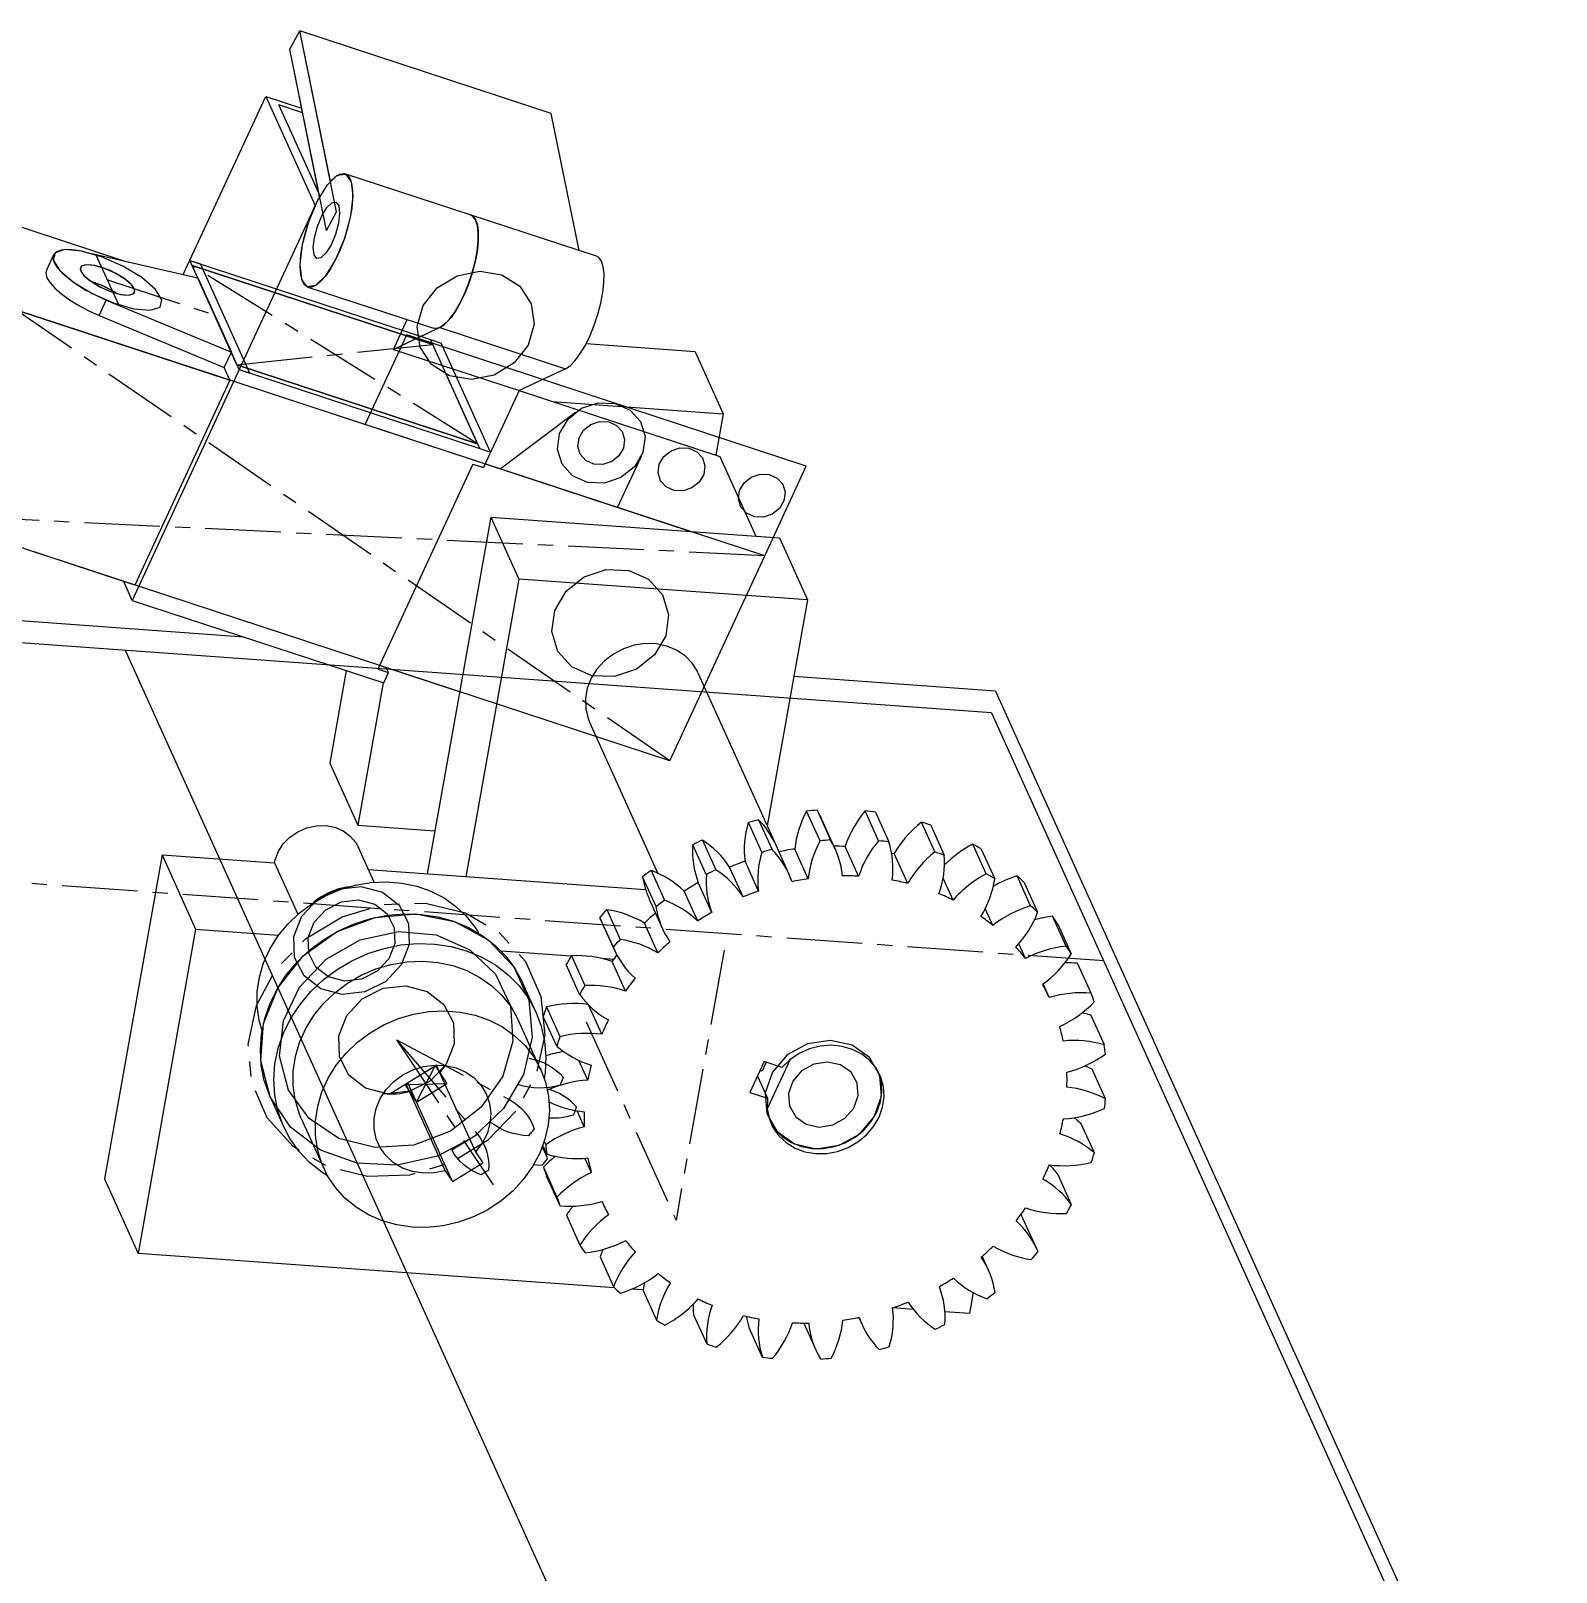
# Model space of a CAD drawing. Header units: millimetres. Extents: x -449 to 159, y -561 to 114.
# Drawn here: x -161.2 to 94.7, y -144.2 to 114.4 of the extents above; entities that cross this region are included whole.
import ezdxf

# ---------------------------------------------------------------- set-up
doc = ezdxf.new("R2010")
doc.units = ezdxf.units.MM
doc.header["$PDSIZE"] = -1
doc.linetypes.add('CENTERX2', pattern=[20.32, 12.7, -2.54, 2.54, -2.54])

msp = doc.modelspace()

# ---------------------------------------------------------------- linework, layer by layer
at = {"color": 7, "linetype": 'Continuous'}
for p, q in [((-117.78, 111.33), (-116.08, 114.42)), ((-109.91, 84.03), (-116.08, 114.42)), ((-111.62, 80.94), (-117.78, 111.33)), ((-111.62, 80.94), (-109.91, 84.03)), ((-152.24, 77.36), (-133.22, 72.98)), ((-134.16, 75.06), (-134.53, 75.9)), ((-134.53, 75.9), (-94.14, 62.63)), ((-126.25, 57.58), (-134.53, 75.9)), ((-134.53, 75.9), (-132.74, 75.31)), ((-126.63, 58.41), (-134.16, 75.06)), ((-93.77, 61.8), (-134.16, 75.06)), ((-134.16, 75.06), (-93.77, 61.8)), ((-124.46, 56.99), (-132.74, 75.31)), ((-127.57, 60.49), (-133.22, 72.98)), ((-38.07, 26.36), (-163.73, 67.62)), ((-148.58, 69.26), (-127.57, 60.49)), ((-105.1, 48.37), (-98.12, 63.42)), ((-31.09, 41.41), (-98.12, 63.42)), ((-93.77, 61.8), (-94.14, 62.63)), ((-85.86, 44.32), (-94.14, 62.63)), ((-94.14, 62.63), (-92.35, 62.04)), ((-86.24, 45.15), (-93.77, 61.8)), ((-84.07, 43.73), (-92.35, 62.04)), ((-86.24, 45.15), (-126.63, 58.41)), ((-126.63, 58.41), (-126.25, 57.58)), ((-126.63, 58.41), (-86.24, 45.15)), ((-126.25, 57.58), (-85.86, 44.32)), ((-126.25, 57.58), (-124.46, 56.99)), ((-82.44, 40.93), (-69.83, 50.42)), ((-38.07, 26.36), (-105.1, 48.37)), ((-86.24, 45.15), (-85.86, 44.32)), ((-85.86, 44.32), (-84.07, 43.73)), ((-62.75, 34.47), (-58.76, 43.07)), ((-38.07, 26.36), (-31.09, 41.41)), ((-62.75, 34.47), (-82.44, 40.93)), ((-54.01, -8.05), (-179.67, 33.21)), ((-54.01, -8.05), (-38.07, 26.36)), ((0, 0), (-290.65, 20.96)), ((-51.23, -197.66), (-145.32, 10.48)), ((0, 0), (94.1, -208.14)), ((-98.46, -62.36), (-93.37, -59.21)), ((-93.37, -59.21), (-91.39, -62.18)), ((-98.46, -62.36), (-96.48, -65.33)), ((-96.48, -65.33), (-91.39, -62.18))]:
    msp.add_line(p, q, dxfattribs=at)
at = {"color": 7, "linetype": 'Continuous', "lineweight": 25}
for p, q in [((-117.78, 111.33), (-116.08, 114.42)), ((-110.96, 89.19), (-116.08, 114.42)), ((-73.89, 100.57), (-116.08, 114.42)), ((-112.76, 86.57), (-117.78, 111.33)), ((-135.63, 73.54), (-121.78, 103.42)), ((-121.78, 103.42), (-113.5, 85.1)), ((-121.78, 103.42), (-115.78, 101.45)), ((-115.62, 100.69), (-119.61, 102)), ((-112.86, 87.08), (-119.61, 102)), ((-69.22, 77.55), (-73.89, 100.57)), ((-66.31, 76.59), (-108.5, 90.44)), ((-171.26, 84.27), (-145.45, 75.8)), ((-113.5, 85.1), (-144.19, 18.87)), ((-157.42, 76.84), (-158.61, 74.26)), ((-152.24, 77.36), (-133.22, 72.98)), ((-133.22, 72.98), (-127.57, 60.49)), ((-150.48, 72.13), (-150.98, 72.28)), ((-114.74, 71.44), (-93.64, 64.52)), ((-163.73, 67.62), (-127.83, 55.83)), ((-149.77, 66.68), (-148.58, 69.26)), ((-148.58, 69.26), (-127.57, 60.49)), ((-149.77, 66.68), (-128.77, 57.91)), ((-100.38, 60.98), (-98.06, 65.97)), ((-92.58, 64.64), (-100.38, 60.98)), ((-92.58, 64.64), (-71.49, 57.71)), ((-128.77, 57.91), (-127.57, 60.49)), ((-100.38, 60.98), (-79.28, 54.05)), ((-49.72, 60.58), (-68.05, 61.9)), ((-49.72, 60.58), (-45.02, 50.17)), ((-127.83, 55.83), (-128.77, 57.91)), ((-71.49, 57.71), (-79.28, 54.05)), ((-127.83, 55.83), (-143.77, 21.43)), ((-79.28, 54.05), (-85.26, 41.15)), ((-79.25, 54.06), (-45.59, 43.01)), ((-73.69, 52.24), (-45.02, 50.17)), ((-45.02, 50.17), (-46.25, 43.23)), ((-87.06, 41.74), (-103, 7.33)), ((-87.06, 41.74), (-85.26, 41.15)), ((-84.98, 41.76), (-50.44, 30.42)), ((-45.59, 43.01), (-39.55, 29.64)), ((-143.77, 21.43), (-179.67, 33.21)), ((-84.05, 32.85), (-94.69, -27.03)), ((-84.05, 32.85), (-79.34, 22.44)), ((-84.05, 32.85), (-35.61, 29.36)), ((-35.61, 29.36), (-30.9, 18.95)), ((-144.19, 18.87), (-145.62, 22.03)), ((-79.34, 22.44), (-88.22, -27.5)), ((-30.9, 18.95), (-79.34, 22.44)), ((-125.45, 12.72), (-227.29, 20.06)), ((-144.19, 18.87), (-102, 5.02)), ((-30.9, 18.95), (-37.64, -18.96)), ((-89.26, 3.53), (-102.72, 7.95)), ((-108.29, 7.09), (-111.05, -8.45)), ((-103, 7.33), (-101.21, 6.74)), ((-102, 5.02), (-101.21, 6.74)), ((-101.21, 6.74), (-101.58, 7.57)), ((-35.67, -23.32), (-49.23, 6.68)), ((0.64, 3.63), (-33.19, 6.07)), ((-102.1, 5.05), (-106.35, -18.86)), ((0.64, 3.63), (94.74, -204.51)), ((-67.46, -1.56), (-55.98, -26.94)), ((-111.05, -8.45), (-106.35, -18.86)), ((-39.1, -17.93), (-36.84, -22.93)), ((-28.78, -21.48), (-31.03, -16.49)), ((-29.28, -16.34), (-27.03, -21.34)), ((-26.22, -22.86), (-28.48, -17.87)), ((-18.96, -21.46), (-21.22, -16.46)), ((-19.5, -16.66), (-17.24, -21.65)), ((-106.35, -18.86), (-93.4, -19.79)), ((-38.56, -23.4), (-40.81, -18.41)), ((-9.53, -23.33), (-11.78, -18.34)), ((-10.18, -18.86), (-7.93, -23.86)), ((-106.68, -21.77), (-106.21, -22.62)), ((-103.6, -28.4), (-106.21, -22.62)), ((-47.87, -27.13), (-50.13, -22.14)), ((-48.53, -21.35), (-46.27, -26.35)), ((-33.97, -27.1), (-36.23, -22.11)), ((-30.77, -27.85), (-33.03, -22.85)), ((-22.31, -27.41), (-24.56, -22.42)), ((-0.9, -27.02), (-3.15, -22.02)), ((-1.74, -22.86), (0.52, -27.85)), ((-139.2, -23.82), (-148.87, -78.21)), ((-139.2, -23.82), (-133.56, -36.31)), ((-139.2, -23.82), (-120.31, -25.18)), ((-120.31, -25.18), (-116.41, -33.8)), ((-39.11, -29.9), (-41.37, -24.9)), ((-14.08, -28.62), (-16.34, -23.62)), ((-58.06, -29.67), (-104.54, -26.32)), ((-56.31, -32.52), (-58.56, -27.52)), ((-57.15, -26.46), (-54.89, -31.45)), ((-41.7, -30.89), (-43.96, -25.89)), ((-6.46, -31.41), (-8.13, -27.73)), ((6.55, -32.36), (4.3, -27.37)), ((-49.31, -34.93), (-51.57, -29.93)), ((-46.95, -33.48), (-49.21, -28.48)), ((5.47, -28.47), (7.73, -33.47)), ((-64.59, -33.02), (-62.33, -38.02)), ((-57.46, -31.24), (-55.2, -36.23)), ((0.22, -35.66), (-1.07, -32.81)), ((-86.67, -36.02), (-86.1, -36.93)), ((-63.5, -39.31), (-65.76, -34.32)), ((-65.55, -34.8), (-65.76, -34.32)), ((-65.55, -34.8), (-63.29, -39.79)), ((-55.99, -40.28), (-58.25, -35.28)), ((12.5, -39.13), (10.24, -34.13)), ((11.12, -35.46), (13.38, -40.45)), ((-133.56, -36.31), (-143.22, -90.7)), ((-133.56, -36.31), (-119.64, -37.31)), ((5.68, -41.19), (4.57, -38.73)), ((-70.58, -40.85), (-82.27, -40.01)), ((-70.52, -40.76), (-68.26, -45.76)), ((-63.46, -41.37), (-65.32, -41.23)), ((-69.14, -47.23), (-71.39, -42.23)), ((-61.44, -46.7), (-63.69, -41.7)), ((16.69, -47.02), (14.43, -42.02)), ((-76.43, -50.27), (-78.69, -45.27)), ((9.67, -47.75), (8.65, -45.49)), ((-65.41, -53.92), (-67.64, -48.99)), ((-75.62, -59.93), (-79.39, -51.6)), ((-72.97, -55.91), (-75.23, -50.92)), ((-74.69, -49.34), (-72.43, -54.33)), ((18.92, -55.69), (16.66, -50.69)), ((-101, -63.94), (-93.15, -59.08)), ((-93.18, -59.09), (-86.58, -73.67)), ((-91.67, -59.16), (-92.61, -60.35)), ((-67.75, -61.61), (-69.24, -58.32)), ((-38.15, -58.52), (-40.54, -63.68)), ((-37.81, -58.63), (-38.49, -60.1)), ((-35.22, -59.48), (-38.15, -58.52)), ((-37.64, -66.48), (-33.76, -58.11)), ((-90.46, -78.65), (-97.96, -62.05)), ((-39.28, -60.96), (-37.62, -64.64)), ((-38.49, -60.1), (-38.83, -59.99)), ((19.11, -64.76), (16.86, -59.76)), ((-121.06, -64.43), (-118.8, -69.42)), ((-101, -63.94), (-102.05, -63.86)), ((-98.27, -62.24), (-91.68, -76.82)), ((-97.7, -63.5), (-96.48, -65.33)), ((-96.48, -65.33), (-91.7, -62.37)), ((-40.54, -63.68), (-37.62, -64.64)), ((-68.34, -69.45), (-69.55, -66.78)), ((-115.84, -68.08), (-112.07, -76.41)), ((17.25, -73.84), (15, -68.84)), ((-75.06, -71.93), (-74.82, -72.47)), ((-86.58, -73.67), (-85.37, -75.5)), ((-74.82, -73.98), (-75.36, -72.79)), ((-74.64, -74.06), (-75.29, -72.61)), ((-67.17, -77.09), (-68.24, -74.72)), ((-91.68, -76.82), (-90.46, -78.65)), ((-90.46, -78.65), (-85.37, -75.5)), ((-75.2, -76.24), (-72.94, -81.24)), ((13.42, -82.52), (11.16, -77.52)), ((-148.87, -78.21), (-143.22, -90.7)), ((-72.4, -82.73), (-74.66, -77.73)), ((-71.35, -84.3), (-69.09, -89.29)), ((7.58, -89.95), (5.32, -84.96)), ((-63.25, -96.47), (-143.22, -90.7)), ((-65.7, -91.28), (-63.44, -96.28)), ((-0.51, -93.52), (-1.57, -91.17)), ((-58.48, -96.81), (-60.36, -96.68)), ((-58.49, -96.9), (-56.23, -101.89)), ((-3.09, -97.26), (-3.71, -100.76)), ((-13.14, -100.08), (-16.57, -99.84)), ((-3.71, -100.76), (-7.84, -100.47)), ((-50.05, -100.9), (-47.79, -105.89)), ((-40.73, -103.1), (-38.47, -108.09)), ((-31.53, -102.38), (-29.49, -106.89)), ((-22.29, -101.43), (-21.74, -102.64))]:
    msp.add_line(p, q, dxfattribs=at)
at = {"color": 7, "linetype": 'CENTERX2'}
for p, q in [((-111.62, 80.94), (-115.9, 102.05)), ((-146.46, 68.47), (-150.23, 76.8)), ((-86.24, 45.15), (-134.16, 75.06)), ((-148.35, 72.63), (-130.39, 66.74)), ((-54.01, -8.05), (-163.73, 67.62)), ((-126.63, 58.41), (-93.77, 61.8)), ((-38.07, 26.36), (-179.67, 33.21)), ((18.82, -41.63), (-271.83, -20.67)), ((-44.9, -39.8), (-52.95, -85.13)), ((-68.01, -51.83), (-52.95, -85.13)), ((-99.87, -54.85), (-83.65, -79.19)), ((-99.87, -54.85), (-86.29, -70.67)), ((-99.87, -54.85), (-80.83, -64.93)), ((-96.48, -65.33), (-93.37, -59.21)), ((-98.46, -62.36), (-91.39, -62.18)), ((-90.58, -73.33), (-86.29, -70.67))]:
    msp.add_line(p, q, dxfattribs=at)
at = {"color": 7, "linetype": 'Continuous', "lineweight": 25, "flags": 128}
for points in [[(-110.96, 89.19), (-110.15, 89.95), (-109.39, 90.39), (-108.72, 90.49), (-108.14, 90.25), (-107.69, 89.68), (-107.39, 88.79), (-107.23, 87.62), (-107.23, 86.22), (-107.38, 84.63), (-107.69, 82.9), (-108.14, 81.1), (-108.71, 79.3), (-109.39, 77.56), (-110.14, 75.94), (-110.95, 74.49), (-111.78, 73.28), (-112.61, 72.34), (-113.4, 71.71), (-114.13, 71.41), (-114.77, 71.45), (-115.29, 71.83), (-115.68, 72.54), (-115.93, 73.54), (-116.02, 74.81), (-115.96, 76.3), (-115.74, 77.96), (-115.37, 79.72), (-114.87, 81.53), (-114.25, 83.31), (-113.54, 85.02), (-112.76, 86.57)], [(-87.4, 83.52), (-87.05, 83.32), (-86.6, 82.75), (-86.29, 81.87), (-86.13, 80.7), (-86.13, 79.29), (-86.29, 77.7), (-86.6, 75.97), (-87.05, 74.18), (-87.62, 72.38), (-88.29, 70.63), (-89.05, 69.01), (-89.86, 67.57), (-90.69, 66.35), (-91.52, 65.42), (-92.31, 64.79), (-93.04, 64.49), (-93.64, 64.52)], [(-92.58, 64.64), (-91.79, 65.17), (-90.96, 66.02), (-90.1, 67.18), (-89.27, 68.6), (-88.48, 70.21), (-87.76, 71.97), (-87.15, 73.81), (-86.67, 75.65), (-86.33, 77.43), (-86.15, 79.09), (-86.13, 80.55), (-86.27, 81.77), (-86.58, 82.7), (-87.03, 83.31), (-87.4, 83.52)], [(-152.24, 77.36), (-153.75, 77.64), (-155.06, 77.73), (-156.12, 77.64), (-156.91, 77.37), (-157.38, 76.92), (-157.52, 76.32), (-157.32, 75.58), (-156.8, 74.73), (-155.97, 73.81), (-154.86, 72.85), (-153.52, 71.88), (-151.98, 70.93), (-150.32, 70.05), (-148.58, 69.26)], [(-149.29, 74.71), (-150.46, 75.03), (-151.48, 75.18), (-152.27, 75.13), (-152.76, 74.9), (-152.93, 74.5), (-152.76, 73.96), (-152.26, 73.32), (-151.47, 72.64), (-150.45, 71.95), (-149.27, 71.31), (-148.02, 70.77), (-146.8, 70.37), (-145.69, 70.14), (-144.78, 70.09), (-144.14, 70.23), (-143.8, 70.55), (-143.8, 71.02), (-144.14, 71.61), (-144.79, 72.28), (-145.71, 72.98), (-146.82, 73.65), (-148.04, 74.24), (-149.29, 74.71)], [(-71.49, 57.71), (-70.7, 58.24), (-69.86, 59.1), (-69.01, 60.26), (-68.17, 61.67), (-67.38, 63.29), (-66.67, 65.05), (-66.06, 66.88), (-65.57, 68.73), (-65.23, 70.51), (-65.05, 72.16), (-65.03, 73.63), (-65.18, 74.85), (-65.48, 75.78), (-65.93, 76.38), (-66.31, 76.59)], [(-158.61, 74.26), (-158.71, 73.74), (-158.52, 73), (-158, 72.15), (-157.17, 71.23), (-156.06, 70.27), (-154.71, 69.3), (-153.18, 68.35), (-151.51, 67.47), (-149.77, 66.68)], [(-49.23, 6.68), (-49.32, 6.88), (-50.22, 8.31), (-51.41, 9.54), (-52.85, 10.52), (-54.5, 11.21), (-56.27, 11.59), (-58.13, 11.64), (-59.99, 11.36), (-61.79, 10.76), (-63.47, 9.87), (-64.96, 8.72), (-66.22, 7.34), (-67.19, 5.79), (-67.84, 4.12), (-68.14, 2.4), (-68.09, 0.68), (-67.69, -0.97), (-67.46, -1.56)], [(-120.31, -25.18), (-120.22, -24.74), (-119.69, -23.31), (-118.85, -21.99), (-117.74, -20.85), (-116.41, -19.94), (-114.92, -19.29), (-113.34, -18.95), (-111.75, -18.92), (-110.22, -19.2), (-108.83, -19.8), (-107.63, -20.67), (-106.68, -21.77)], [(-16.78, -23.52), (-16.66, -23.54), (-16.34, -23.62)], [(-122.42, -53.35), (-122.91, -51.57), (-123.24, -49.2), (-123.22, -46.78), (-122.86, -44.35), (-122.15, -41.97), (-121.11, -39.66), (-119.75, -37.48), (-118.11, -35.46), (-116.21, -33.63), (-114.09, -32.04), (-111.78, -30.7), (-109.33, -29.65), (-106.77, -28.89), (-104.16, -28.46), (-101.54, -28.34), (-98.95, -28.55), (-96.45, -29.08), (-94.08, -29.92), (-91.88, -31.06), (-89.88, -32.47), (-88.14, -34.13), (-86.67, -36.02)], [(-121.06, -64.43), (-121.18, -64.14), (-122.04, -61.7), (-122.55, -59.16), (-122.7, -56.55), (-122.51, -53.91), (-121.96, -51.29), (-121.06, -48.72), (-119.84, -46.25), (-118.3, -43.91), (-116.48, -41.75), (-114.4, -39.78), (-112.1, -38.06), (-109.6, -36.59), (-106.95, -35.4), (-104.19, -34.52), (-101.37, -33.96), (-98.52, -33.72), (-95.69, -33.81), (-92.93, -34.22), (-90.28, -34.96), (-87.77, -36.01), (-85.46, -37.35), (-83.36, -38.96), (-81.53, -40.82), (-79.98, -42.89), (-78.74, -45.16), (-78.69, -45.27)], [(-111.38, -77.76), (-112.4, -77.09), (-114.45, -75.43), (-116.24, -73.53), (-117.74, -71.42), (-118.93, -69.13), (-119.78, -66.7), (-120.29, -64.15), (-120.45, -61.54), (-120.25, -58.91), (-119.7, -56.28), (-118.8, -53.72), (-117.58, -51.25), (-116.04, -48.91), (-114.22, -46.74), (-112.14, -44.78), (-109.84, -43.05), (-107.34, -41.58), (-104.69, -40.4), (-101.94, -39.52), (-99.11, -38.95), (-96.26, -38.71), (-93.44, -38.8), (-90.67, -39.22), (-88.02, -39.96), (-85.52, -41), (-83.2, -42.34), (-81.11, -43.95), (-79.27, -45.81), (-77.72, -47.89), (-76.48, -50.15), (-75.57, -52.57), (-75, -55.1), (-74.78, -57.7), (-74.92, -60.33), (-75.07, -61.34)], [(-115.84, -68.08), (-116.21, -67.18), (-116.89, -64.9), (-117.22, -62.52), (-117.2, -60.1), (-116.83, -57.67), (-116.12, -55.29), (-115.08, -52.98), (-113.73, -50.8), (-112.09, -48.78), (-110.19, -46.95), (-108.07, -45.36), (-105.76, -44.02), (-103.3, -42.97), (-100.75, -42.22), (-98.13, -41.78), (-95.51, -41.66), (-92.93, -41.87), (-90.43, -42.4), (-88.06, -43.24), (-85.85, -44.38), (-83.86, -45.79), (-82.11, -47.46), (-80.64, -49.34)], [(-76.88, -57.67), (-75.71, -59.74), (-74.87, -61.96), (-74.36, -64.29), (-74.21, -66.7), (-74.4, -69.13), (-74.94, -71.54), (-75.82, -73.89), (-77.02, -76.14), (-78.52, -78.25), (-80.29, -80.17), (-82.31, -81.89), (-84.53, -83.36), (-86.91, -84.55), (-89.43, -85.46), (-92.02, -86.06), (-94.64, -86.33), (-97.25, -86.29), (-99.8, -85.92), (-102.24, -85.23), (-104.53, -84.24), (-106.63, -82.96), (-108.51, -81.42), (-110.12, -79.64), (-111.44, -77.66), (-112.45, -75.5), (-113.12, -73.22), (-113.46, -70.85), (-113.44, -68.43), (-113.07, -66), (-112.36, -63.61), (-111.32, -61.31), (-109.97, -59.12), (-108.33, -57.1), (-106.43, -55.28), (-104.3, -53.68), (-102, -52.35), (-99.54, -51.29), (-96.98, -50.54), (-94.37, -50.1), (-91.75, -49.99), (-89.16, -50.2), (-86.66, -50.73), (-84.29, -51.57), (-82.09, -52.7), (-80.1, -54.12), (-78.35, -55.78), (-76.88, -57.67)], [(-80.64, -49.34), (-79.48, -51.41), (-79.39, -51.6)], [(15.2, -50.33), (15.84, -50.47), (16.66, -50.69)], [(-37.62, -64.64), (-37.65, -66.36), (-37.34, -68.02), (-36.68, -69.56), (-35.72, -70.94), (-34.47, -72.11), (-32.98, -73.01), (-31.32, -73.63), (-29.53, -73.93), (-27.68, -73.91), (-25.84, -73.57), (-24.07, -72.92), (-22.43, -71.98), (-20.99, -70.79), (-19.79, -69.39), (-18.88, -67.82), (-18.29, -66.15), (-18.04, -64.44), (-18.15, -62.74), (-18.59, -61.11), (-19.37, -59.62), (-20.45, -58.32), (-21.8, -57.25), (-23.36, -56.46), (-25.08, -55.96), (-26.9, -55.78), (-28.76, -55.93), (-30.58, -56.39), (-32.3, -57.16), (-33.87, -58.2), (-35.22, -59.48)], [(-91.68, -76.82), (-93.51, -77.19), (-95.37, -77.24), (-97.16, -76.96), (-98.84, -76.37), (-100.34, -75.49), (-101.61, -74.35), (-102.6, -72.98), (-103.29, -71.45), (-103.63, -69.79), (-103.62, -68.08), (-103.27, -66.38), (-102.58, -64.73), (-101.58, -63.21), (-100.3, -61.87), (-98.8, -60.75), (-97.11, -59.89), (-95.31, -59.33), (-93.46, -59.09), (-91.62, -59.17), (-89.86, -59.57), (-88.25, -60.27), (-86.83, -61.26), (-85.66, -62.5), (-84.79, -63.93), (-84.24, -65.52), (-84.03, -67.21), (-84.17, -68.92), (-84.66, -70.61), (-85.47, -72.22), (-86.58, -73.67)], [(15.72, -59.2), (16.11, -59.39), (16.86, -59.76)], [(-37.15, -68.57), (-36.28, -69.88), (-35.06, -71.11), (-33.59, -72.07), (-31.92, -72.74), (-30.11, -73.08), (-28.23, -73.1), (-26.36, -72.78), (-24.55, -72.14), (-22.88, -71.2), (-21.41, -70), (-20.18, -68.58), (-19.26, -66.99), (-18.66, -65.29), (-18.42, -63.55), (-18.54, -61.82), (-18.95, -60.34)], [(13.84, -67.92), (14.37, -68.32), (15, -68.84)], [(-75.44, -75.94), (-76.32, -75.89), (-76.83, -75.83)], [(4.93, -84.16), (5.2, -84.71), (5.32, -84.96)], [(-65.16, -90.02), (-65.38, -90.5), (-65.7, -91.28)], [(-58.25, -95.63), (-58.35, -96.08), (-58.49, -96.9)]]:
    msp.add_lwpolyline(points, dxfattribs=at)
at = {"color": 7, "linetype": 'Continuous', "flags": 128}
for points in [[(-111.46, 88.58), (-109.79, 90.2), (-108.39, 90.4), (-107.49, 89.17), (-107.21, 86.68), (-107.6, 83.32), (-108.61, 79.6), (-110.07, 76.08), (-111.77, 73.3), (-113.44, 71.69), (-114.84, 71.48), (-115.74, 72.72), (-116.02, 75.2), (-115.63, 78.56), (-114.62, 82.29), (-113.16, 85.8), (-111.46, 88.58)], [(-111.54, 84.76), (-110.7, 85.57), (-110, 85.67), (-109.55, 85.06), (-109.41, 83.81), (-109.61, 82.13), (-110.11, 80.27), (-110.84, 78.51), (-111.69, 77.12), (-112.53, 76.31), (-113.23, 76.21), (-113.68, 76.83), (-113.82, 78.07), (-113.62, 79.75), (-113.12, 81.61), (-112.39, 83.37), (-111.54, 84.76)], [(-152.77, 77.48), (-155.51, 77.72), (-157.15, 77.19), (-157.46, 75.97), (-156.38, 74.23), (-154.07, 72.26), (-150.9, 70.34), (-147.33, 68.77), (-143.92, 67.79), (-141.18, 67.55), (-139.54, 68.08), (-139.23, 69.3), (-140.31, 71.03), (-142.62, 73.01), (-145.79, 74.92), (-149.36, 76.49), (-152.77, 77.48)], [(-150.56, 75.05), (-151.93, 75.18), (-152.75, 74.91), (-152.9, 74.3), (-152.36, 73.43), (-151.21, 72.45), (-149.62, 71.49), (-147.84, 70.7), (-146.13, 70.21), (-144.76, 70.09), (-143.94, 70.35), (-143.79, 70.97), (-144.33, 71.83), (-145.48, 72.82), (-147.07, 73.78), (-148.85, 74.56), (-150.56, 75.05)], [(-95.37, 68.32), (-93.03, 71.31), (-89.7, 73.34), (-85.9, 74.1), (-82.2, 73.47), (-79.17, 71.56), (-77.26, 68.64), (-76.78, 65.18), (-77.78, 61.69), (-80.12, 58.7), (-83.45, 56.67), (-87.25, 55.91), (-90.95, 56.54), (-93.98, 58.45), (-95.88, 61.37), (-96.37, 64.83), (-95.37, 68.32)], [(-71.06, 49.28), (-68.79, 51.09), (-66.02, 52.01), (-63.17, 51.91), (-60.67, 50.8), (-58.91, 48.85), (-58.15, 46.35), (-58.51, 43.7), (-59.93, 41.28), (-62.2, 39.47), (-64.98, 38.54), (-67.83, 38.64), (-70.32, 39.75), (-72.08, 41.71), (-72.84, 44.2), (-72.48, 46.86), (-71.06, 49.28)], [(-68.46, 47.41), (-67.25, 48.38), (-65.77, 48.87), (-64.25, 48.81), (-62.92, 48.22), (-61.98, 47.18), (-61.58, 45.85), (-61.77, 44.43), (-62.53, 43.14), (-63.74, 42.18), (-65.22, 41.69), (-66.74, 41.74), (-68.07, 42.33), (-69.01, 43.37), (-69.41, 44.7), (-69.22, 46.12), (-68.46, 47.41)], [(-55, 42.99), (-53.79, 43.95), (-52.31, 44.45), (-50.79, 44.39), (-49.46, 43.8), (-48.52, 42.76), (-48.11, 41.43), (-48.31, 40.01), (-49.06, 38.72), (-50.28, 37.76), (-51.75, 37.27), (-53.27, 37.32), (-54.61, 37.91), (-55.55, 38.95), (-55.95, 40.28), (-55.76, 41.7), (-55, 42.99)], [(-41.54, 38.57), (-40.32, 39.53), (-38.85, 40.03), (-37.32, 39.97), (-35.99, 39.38), (-35.05, 38.34), (-34.65, 37.01), (-34.84, 35.59), (-35.6, 34.3), (-36.81, 33.34), (-38.29, 32.84), (-39.81, 32.9), (-41.14, 33.49), (-42.08, 34.53), (-42.49, 35.86), (-42.29, 37.28), (-41.54, 38.57)], [(-71.41, 20.39), (-68.38, 22.8), (-64.68, 24.03), (-60.88, 23.9), (-57.55, 22.42), (-55.21, 19.81), (-54.19, 16.49), (-54.67, 12.94), (-56.57, 9.72), (-59.6, 7.31), (-63.3, 6.07), (-67.1, 6.21), (-70.43, 7.69), (-72.78, 10.29), (-73.79, 13.62), (-73.31, 17.16), (-71.41, 20.39)], [(-97.84, -35.34), (-97.71, -38.87), (-99.05, -42.29), (-101.66, -45.08), (-105.15, -46.83), (-108.98, -47.26), (-112.57, -46.32), (-115.37, -44.14), (-116.96, -41.05), (-117.09, -37.53), (-115.75, -34.11), (-113.14, -31.31), (-109.65, -29.56), (-105.82, -29.13), (-102.23, -30.08), (-99.43, -32.26), (-97.84, -35.34)], [(-100.23, -36.06), (-100.13, -38.7), (-101.14, -41.26), (-103.1, -43.36), (-105.71, -44.67), (-108.58, -45), (-111.28, -44.29), (-113.38, -42.65), (-114.57, -40.34), (-114.67, -37.69), (-113.66, -35.13), (-111.7, -33.03), (-109.09, -31.72), (-106.21, -31.4), (-103.52, -32.11), (-101.42, -33.74), (-100.23, -36.06)], [(-77.65, -48.22), (-77.09, -54.43), (-78.56, -60.68), (-81.92, -66.41), (-86.88, -71.11), (-92.99, -74.37), (-99.72, -75.89), (-106.45, -75.55), (-112.61, -73.36), (-117.63, -69.53), (-121.07, -64.4), (-122.63, -58.41), (-122.17, -52.11), (-119.72, -46.06), (-115.52, -40.78), (-109.92, -36.75), (-103.43, -34.34), (-96.62, -33.74), (-90.1, -35.02), (-84.45, -38.06), (-80.17, -42.6), (-77.65, -48.22)], [(-80.75, -49.14), (-80.33, -55.06), (-82.02, -60.95), (-85.65, -66.18), (-90.81, -70.19), (-96.96, -72.53), (-103.43, -72.95), (-109.51, -71.41), (-114.54, -68.08), (-117.99, -63.32), (-119.47, -57.63), (-118.83, -51.65), (-116.13, -46.01), (-111.67, -41.33), (-105.94, -38.11), (-99.54, -36.71), (-93.18, -37.27), (-87.55, -39.74), (-83.25, -43.85), (-80.75, -49.14)], [(-90.31, -52), (-90.18, -55.52), (-91.52, -58.94), (-94.13, -61.73), (-97.62, -63.48), (-101.45, -63.92), (-105.04, -62.97), (-107.84, -60.79), (-109.43, -57.7), (-109.56, -54.18), (-108.22, -50.76), (-105.61, -47.96), (-102.12, -46.21), (-98.29, -45.78), (-94.7, -46.73), (-91.9, -48.91), (-90.31, -52)], [(-27.05, -54.95), (-30.87, -55.53), (-34.29, -57.4), (-36.79, -60.28), (-37.98, -63.74), (-37.7, -67.24), (-35.97, -70.25), (-33.06, -72.32), (-29.42, -73.13), (-25.6, -72.55), (-22.18, -70.68), (-19.68, -67.8), (-18.48, -64.34), (-18.77, -60.84), (-20.5, -57.83), (-23.41, -55.76), (-27.05, -54.95)], [(-77.67, -57.96), (-76.82, -58.14), (-76, -58.38), (-75.21, -58.69), (-74.45, -59.06), (-73.74, -59.49), (-73.07, -59.98), (-72.46, -60.52), (-71.9, -61.12)], [(-27.52, -58.59), (-29.81, -58.93), (-31.87, -60.06), (-33.36, -61.79), (-34.08, -63.86), (-33.91, -65.96), (-32.87, -67.77), (-31.13, -69.01), (-28.95, -69.49), (-26.65, -69.15), (-24.6, -68.03), (-23.1, -66.3), (-22.38, -64.22), (-22.56, -62.12), (-23.59, -60.31), (-25.34, -59.07), (-27.52, -58.59)], [(-71.9, -61.12), (-71.96, -61.28), (-72.02, -61.45), (-72.08, -61.61), (-72.14, -61.78), (-72.2, -61.94), (-72.27, -62.11), (-72.33, -62.27), (-72.4, -62.44)], [(-72.4, -62.44), (-73.27, -62.67), (-74.15, -62.84), (-75.04, -62.94), (-75.93, -62.97), (-76.81, -62.93), (-77.68, -62.83), (-78.53, -62.65), (-79.35, -62.41)], [(-80.83, -64.93), (-80.13, -65.37), (-79.47, -65.86), (-78.86, -66.41), (-78.31, -67.01), (-77.83, -67.66), (-77.4, -68.34), (-77.04, -69.07), (-76.75, -69.82)], [(-77.7, -70.94), (-78.58, -70.89), (-79.44, -70.77), (-80.29, -70.59), (-81.11, -70.34), (-81.89, -70.02), (-82.64, -69.64), (-83.35, -69.2), (-84.01, -68.71)], [(-76.75, -69.82), (-76.87, -69.96), (-76.99, -70.1), (-77.1, -70.24), (-77.22, -70.38), (-77.34, -70.52), (-77.46, -70.66), (-77.58, -70.8), (-77.7, -70.94)], [(-86.29, -70.67), (-85.81, -71.33), (-85.4, -72.02), (-85.05, -72.74), (-84.78, -73.5), (-84.57, -74.28), (-84.44, -75.08), (-84.38, -75.89), (-84.4, -76.71)], [(-85.67, -77.5), (-86.45, -77.18), (-87.2, -76.79), (-87.9, -76.34), (-88.55, -75.83), (-89.15, -75.28), (-89.69, -74.67), (-90.17, -74.02), (-90.58, -73.33)], [(-84.4, -76.71), (-84.55, -76.82), (-84.71, -76.92), (-84.87, -77.02), (-85.03, -77.12), (-85.19, -77.21), (-85.35, -77.31), (-85.51, -77.41), (-85.67, -77.5)]]:
    msp.add_lwpolyline(points, dxfattribs=at)
at = {"color": 7, "linetype": 'CENTERX2', "flags": 128}
msp.add_lwpolyline([(-75.62, -47.61), (-74.99, -54.08), (-76.38, -60.6), (-79.67, -66.66), (-84.6, -71.77), (-90.77, -75.5), (-97.67, -77.56), (-104.75, -77.78), (-111.44, -76.14), (-117.19, -72.78), (-121.54, -67.96), (-124.13, -62.08), (-124.75, -55.62), (-123.36, -49.09), (-120.07, -43.03), (-115.14, -37.93), (-108.97, -34.2), (-102.07, -32.14), (-94.99, -31.92), (-88.3, -33.56), (-82.55, -36.92), (-78.21, -41.73), (-75.62, -47.61)], dxfattribs=at)
at = {"color": 7, "linetype": 'Continuous', "lineweight": 25}
for centre, radius, start, end in [((-155.09, 58.08), 14.79, 56.4173, 73.8531), ((-155.19, 57.89), 15, 56.5078, 71.7211), ((-25.63, -69.67), 53.46, 104.5917, 106.4957), ((-49.36, -28.06), 14.42, 24.3844, 44.6438), ((-16.63, -24.49), 16.48, 150.9241, 174.2755), ((-25.94, -67.87), 51.64, 93.7183, 95.667), ((-41.47, -23.74), 14.26, 24.3284, 31.2527), ((-7.75, -27.96), 17.71, 139.524, 161.779), ((-25.88, -65.04), 48.8, 82.4905, 84.5139), ((-26.1, -22.93), 15.4, 162.9164, 187.3565), ((-0.02, -33.08), 18.86, 128.5783, 149.9093), ((-25.18, -61.82), 45.5, 70.763, 72.8832), ((-35.54, -23.27), 14.63, 175.5531, 200.8442), ((-25.49, -70.12), 53.94, 115.29, 117.1829), ((-56.47, -33.91), 14.86, 32.6647, 57.6936), ((-23.37, -74.67), 53.46, 104.5917, 106.4957), ((-47.06, -33.02), 14.36, 19.0662, 44.6743), ((-26.41, -67.65), 45.29, 98.4068, 101.8927), ((-14.37, -29.49), 16.48, 150.9241, 174.2755), ((-23.68, -72.86), 51.64, 93.7183, 95.667), ((-39.28, -28.77), 14.33, 5.5724, 31.2151), ((-26.56, -65.5), 43.12, 87.3498, 89.8475), ((-5.49, -32.95), 17.71, 139.524, 161.779), ((-23.62, -70.04), 48.8, 82.4905, 84.5139), ((-31.33, -26.12), 14.78, 352.4884, 17.6111), ((6.16, -39.58), 19.87, 117.9488, 134.9951), ((-23.88, -58.92), 42.32, 58.4539, 60.6792), ((-26.15, -68.63), 46.3, 109.1805, 112.6154), ((-23.84, -27.93), 15.4, 162.9164, 187.3565), ((2.24, -38.08), 18.86, 128.5783, 149.9093), ((-22.92, -66.82), 45.5, 70.763, 72.8832), ((-23.52, -25), 15.63, 340.0035, 4.197), ((-26.02, -69.29), 52.95, 126.0058, 127.9221), ((-44.39, -25.33), 14.34, 188.7792, 204.3019), ((-62.51, -41.27), 15.76, 46.0357, 70.1012), ((-33.28, -28.27), 14.63, 175.5531, 200.8442), ((-23.23, -75.11), 53.94, 115.29, 117.1829), ((-54.21, -38.91), 14.86, 32.6647, 57.6936), ((-24.15, -72.65), 45.29, 98.4068, 101.8927), ((-24.3, -70.6), 43.24, 87.3525, 90.9479), ((-23.99, -67.93), 40.54, 75.8544, 79.6077), ((8.34, -44.46), 19.74, 117.9057, 138.5985), ((-16.05, -25.3), 16.77, 328.1609, 351.2443), ((-21.62, -63.91), 42.32, 58.4539, 60.6792), ((10.31, -46.66), 20.21, 107.3223, 119.7711), ((-22.37, -56.88), 39.78, 45.5797, 47.8986), ((-106.46, -40.26), 11.16, 97.5738, 131.0806), ((-26.27, -68.44), 46.08, 119.8607, 123.3068), ((-23.9, -73.63), 46.3, 109.1805, 112.6154), ((-23.1, -65.23), 37.69, 63.7991, 67.7393), ((-27.54, -67.65), 50.71, 136.9307, 138.903), ((-66.98, -49.77), 16.91, 58.9208, 81.8702), ((-27.15, -67.3), 44.64, 130.9383, 134.1605), ((-23.76, -74.29), 52.95, 126.0058, 127.9221), ((-42.18, -30.34), 14.3, 188.7572, 214.4443), ((-60.25, -46.27), 15.76, 46.0357, 70.1012), ((-24.01, -73.43), 46.08, 119.8607, 123.3068), ((12.55, -51.61), 20.16, 107.3077, 127.7075), ((-9.06, -26.99), 18, 316.8837, 338.8978), ((-20.12, -61.88), 39.78, 45.5797, 47.8986), ((-21.84, -63.06), 35.18, 51.1565, 55.2818), ((12.5, -53.83), 19.82, 96.5294, 105.5398), ((-21.25, -55.9), 38.29, 32.2792, 34.6581), ((-25.28, -72.65), 50.71, 136.9307, 138.903), ((-64.72, -54.76), 16.91, 58.9208, 81.8702), ((-24.88, -72.31), 44.66, 130.6414, 134.1602), ((-30.01, -65.84), 47.64, 148.2393, 150.2954), ((-69.54, -58.87), 18.14, 71.1915, 93.089), ((-29.03, -65.65), 42.13, 143.5037, 145.3605), ((-50.14, -33.83), 14.44, 202.3063, 227.822), ((-20.65, -61.77), 33.42, 38.0118, 42.281), ((14.8, -59.05), 20.05, 96.5836, 117.0582), ((-2.67, -30.1), 19.1, 306.0205, 327.1706), ((-18.99, -60.9), 38.29, 32.2792, 34.6581), ((12.92, -60.8), 18.84, 85.4043, 91.8992), ((-27.75, -70.84), 47.64, 148.2393, 150.2954), ((-67.28, -63.87), 18.14, 71.1915, 93.089), ((-26.62, -70.76), 42.32, 141.7093, 145.3564), ((-20.03, -61.34), 32.66, 24.5721, 28.907), ((-70.07, -67.99), 19.22, 82.849, 103.9148), ((-56.95, -38.41), 15.04, 215.8795, 240.7058), ((15.18, -66.39), 19.43, 85.5428, 106.4543), ((2.93, -34.69), 19.88, 295.3839, 315.9742), ((-18.79, -60.77), 38.05, 18.8022, 21.1908), ((-33.02, -64.44), 44.32, 160.0681, 162.2259), ((-29.03, -69.33), 39.51, 153.2262, 157.0443), ((-67.81, -72.99), 19.22, 82.849, 103.9148), ((-20.38, -61.44), 33.02, 11.1267, 15.4299), ((-68.61, -76.53), 19.96, 99.2352, 108.028), ((-30.77, -69.44), 44.32, 160.0681, 162.2259), ((-62.49, -43.8), 16.01, 229.154, 252.9587), ((13.85, -73.39), 18.42, 74.0196, 95.6947), ((-19.83, -60.99), 39.11, 5.4489, 7.7942), ((-31.66, -68.43), 36.73, 165.3031, 169.3117), ((7.48, -40.77), 20.19, 284.7739, 305.1579), ((-66.36, -81.51), 19.95, 93.9911, 114.5375), ((-21.79, -61.59), 34.45, 357.9666, 2.1503), ((-100.72, -53.26), 10.68, 262.816, 286.4271), ((-76.81, -72.41), 9.55, 41.3037, 76.4058), ((11.01, -79.94), 17.21, 61.8992, 84.5854), ((-66.71, -49.73), 17.28, 244.1056, 264.5597), ((-96.09, -56.88), 28.01, 337.8741, 340.7662), ((-33.92, -68.16), 34.45, 177.9666, 182.1503), ((10.65, -48.23), 19.95, 273.9911, 294.5375), ((-22.02, -60.98), 41.31, 352.4838, 354.7451), ((-63.2, -88.97), 20.19, 104.7739, 125.1579), ((-73.63, -56.28), 11.69, 266.8971, 287.3706), ((-24.05, -61.32), 36.73, 345.3031, 349.3117), ((6.78, -85.95), 16.01, 49.154, 72.9587), ((-98.98, -55.2), 31.37, 318.6154, 321.2969), ((-82.62, -77.5), 8.56, 18.3064, 32.5215), ((-61.13, -89.8), 19.54, 128.0516, 136.0558), ((-35.89, -68.76), 39.11, 185.4489, 187.7942), ((-69.57, -56.35), 18.42, 254.0196, 275.6947), ((-35.34, -68.31), 33.02, 191.1267, 195.4299), ((-24.95, -60.31), 44.32, 340.0681, 342.2259), ((-39.18, -63.98), 38.05, 198.8022, 201.1908), ((-58.64, -95.06), 19.88, 115.3839, 135.9742), ((-26.68, -60.42), 39.51, 333.2262, 337.0443), ((12.09, -56.76), 19.22, 262.849, 283.9148), ((-0.68, -86.04), 14.59, 35.7019, 44.3821), ((1.23, -91.34), 15.04, 35.8795, 60.7058), ((-36.92, -68.98), 38.05, 198.8022, 201.1908), ((-70.89, -63.36), 19.43, 265.5428, 286.4543), ((-35.68, -68.41), 32.66, 204.5721, 208.907), ((-27.96, -58.91), 47.64, 328.2393, 330.2954), ((-55.85, -94.24), 18.41, 141.5261, 147.3357), ((-53.04, -99.65), 19.1, 126.0205, 147.1706), ((-29.1, -58.99), 42.32, 321.7093, 325.3564), ((-5.57, -95.91), 14.44, 22.3063, 47.822), ((11.57, -65.88), 18.14, 251.1915, 273.089), ((-36.72, -68.85), 38.29, 212.2792, 214.6581), ((-70.52, -70.7), 20.05, 276.5836, 297.0582), ((-46.65, -102.76), 18, 136.8837, 158.8978), ((-35.06, -67.98), 33.42, 218.0118, 222.281), ((-30.83, -57.43), 44.66, 310.6414, 314.1602), ((9.01, -74.99), 16.91, 238.9208, 261.8702), ((-30.43, -57.1), 50.71, 316.9307, 318.903), ((-13.54, -99.41), 14.3, 8.7572, 34.4443), ((-68.27, -78.13), 20.16, 287.3077, 307.7075), ((-39.66, -104.45), 16.77, 148.1609, 171.2443), ((-33.87, -66.68), 35.18, 231.1565, 235.2818), ((-31.7, -56.31), 46.08, 299.8607, 303.3068), ((4.54, -83.48), 15.76, 226.0357, 250.1012), ((-35.6, -67.87), 39.78, 225.5797, 227.8986), ((-22.43, -101.48), 14.63, 355.5531, 20.8442), ((-31.95, -55.46), 52.95, 306.0058, 307.9221), ((-64.05, -85.28), 19.74, 297.9057, 318.5985), ((-35.1, -99.74), 14.99, 178.0356, 184.4207), ((-32.61, -64.52), 37.69, 243.7991, 247.7393), ((-32.2, -104.75), 15.63, 160.0035, 184.197), ((-31.88, -101.82), 15.4, 342.9164, 7.3565), ((-31.82, -56.12), 46.3, 289.1805, 292.6154), ((-1.5, -90.84), 14.86, 212.6647, 237.6936), ((-34.1, -65.83), 42.32, 238.4539, 240.6792), ((-57.95, -91.67), 18.86, 308.5783, 329.9093), ((-31.72, -61.82), 40.54, 255.8544, 259.6077), ((-27.01, -98.71), 14.4, 190.1152, 197.7604), ((-24.38, -103.62), 14.78, 172.4884, 197.6111), ((-50.23, -96.8), 17.71, 319.524, 341.779), ((-31.41, -59.14), 43.24, 267.3525, 270.9479), ((-16.43, -100.98), 14.33, 185.5724, 211.2151), ((-41.34, -100.26), 16.48, 330.9241, 354.2755), ((-31.56, -57.1), 45.29, 278.4068, 281.8927), ((-8.66, -96.72), 14.36, 199.0662, 224.6743), ((-32.49, -54.63), 53.94, 295.29, 297.1829), ((-32.8, -62.93), 45.5, 250.763, 252.8832), ((-32.09, -59.71), 48.8, 262.4905, 264.5139), ((-32.04, -56.88), 51.64, 273.7183, 275.667), ((-32.34, -55.08), 53.46, 284.5917, 286.4957)]:
    msp.add_arc(centre, radius, start, end, dxfattribs=at)
at = {"color": 7, "linetype": 'Continuous'}
for p in [(-148.35, 72.63), (-130.39, 66.74), (-110.2, 60.11), (-108.87, 29.79), (-94.92, -62.27)]:
    msp.add_point(p, dxfattribs=at)

doc.saveas('drawing.dxf')
